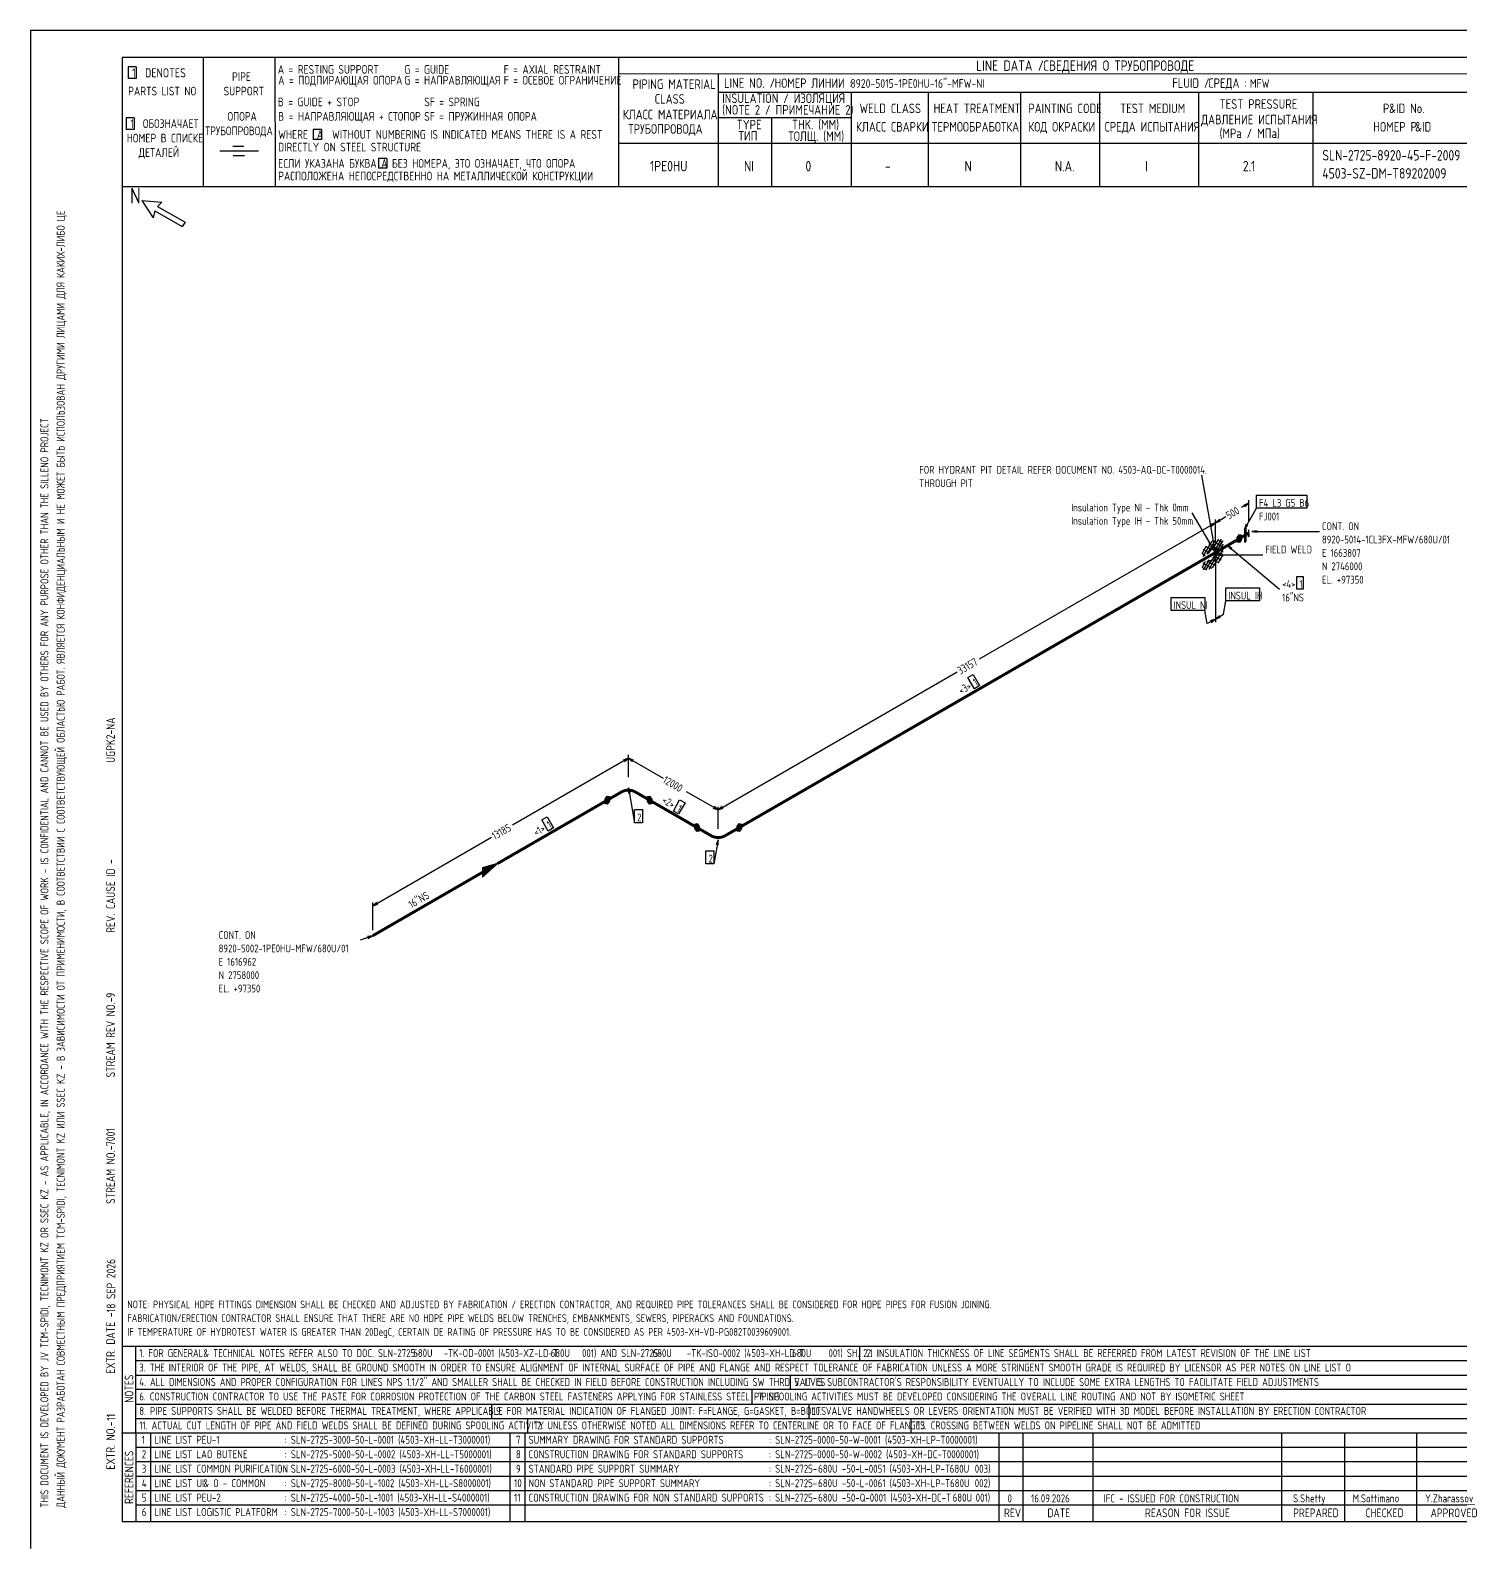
# Model space of a CAD drawing. Extents: x -1005 to 594, y -998 to 420.
# Drawn here: x 0 to 395.7, y 0 to 420 of the extents above; entities that cross this region are included whole.
import ezdxf

# ---------------------------------------------------------------- set-up
doc = ezdxf.new("R2010")
doc.units = 0
doc.styles.add('TTFN17', font='GOST type A')

msp = doc.modelspace()

# ---------------------------------------------------------------- linework, layer by layer
at = {"layer": 'GT_1', "flags": 128}
for points in [[(0, 420), (0, 0)], [(594, 420), (0, 420)], [(589.1, 412.5), (25.4, 412.5)], [(25.4, 412.5), (25.4, 7.5)], [(47.8, 412.5), (47.8, 376.7)], [(67.6, 412.5), (67.7, 376.7)], [(162.7, 412.5), (162.7, 376.7)], [(29.3, 409.9), (27.1, 409.9)], [(27.1, 409.9), (27.1, 406.7)], [(29.3, 409.9), (29.3, 406.7)], [(589.1, 408), (162.7, 407.9)], [(190.3, 407.8), (190.3, 376.7)], [(29.3, 406.7), (27.1, 406.7)], [(190.3, 402.9), (402.7, 402.9)], [(227.1, 402.9), (227.1, 376.7)], [(248.4, 402.9), (248.4, 376.8)], [(273.9, 402.9), (273.9, 376.7)], [(295.8, 402.9), (295.8, 376.7)], [(323.2, 402.9), (323.2, 376.7)], [(354.8, 402.9), (354.8, 376.8)], [(28.7, 395.8), (26.5, 395.8)], [(26.5, 395.8), (26.5, 392.6)], [(28.7, 395.8), (28.7, 392.6)], [(227.1, 395.8), (190.3, 395.8)], [(205, 395.8), (205, 376.7)], [(28.7, 392.6), (26.5, 392.6)], [(80.5, 392.6), (78.2, 392.6)], [(78.2, 392.6), (78.2, 389.8)], [(80.5, 392.6), (80.5, 389.8)], [(63.1, 386.6), (52.4, 386.6)], [(59.1, 387.9), (56, 387.9)], [(80.5, 389.8), (78.2, 389.8)], [(230.2, 388.7), (162.7, 388.7)], [(402.7, 388.7), (226.9, 388.7)], [(59.2, 385.3), (56.1, 385.3)], [(98.6, 384.6), (96.3, 384.6)], [(96.3, 384.6), (96.3, 381.9)], [(98.6, 384.6), (98.6, 381.9)], [(98.6, 381.9), (96.3, 381.9)], [(402.7, 376.7), (25.4, 376.7)], [(30.8, 372.9), (34, 368.1)], [(30.8, 372.9), (36.4, 372.5)], [(34.4, 370.1), (34, 368.1)], [(34.4, 370.1), (42, 365.7)], [(36.4, 372.5), (35.2, 371.3)], [(35.2, 371.3), (42.8, 366.9)], [(42.8, 366.9), (42, 365.7)], [(327.825, 275.525), (324.075, 296.975)], [(337.125, 283.925), (337.125, 290.075)], [(339.225, 291.425), (353.175, 291.425), (353.175, 287.825), (339.225, 287.825), (339.225, 291.425)], [(327.825, 275.525), (321.45, 286.55)], [(337.125, 289.175), (335.025, 287.975)], [(336, 288.2), (337.125, 289.175), (335.7, 288.65)], [(335.85, 281.975), (339.225, 287.825)], [(327.825, 283.775), (262.5, 246.05)], [(326.7, 282.8), (327.825, 283.775), (326.4, 283.25)], [(327.825, 283.775), (330.75, 285.5)], [(328.95, 284.75), (327.825, 283.775), (329.25, 284.3)], [(327.825, 278.525), (327.825, 284.675)], [(327.825, 278.525), (327.825, 284.675)], [(336.375, 283.4), (335.85, 281.975), (336.825, 283.1)], [(335.85, 280.175), (335.85, 278.375), (336.375, 278.675), (336.375, 282.275), (335.85, 281.975), (335.85, 280.175)], [(337.125, 279.95), (336.975, 279.875), (337.125, 281.825), (336.975, 281.75), (337.125, 279.95), (337.125, 281.825)], [(336.975, 281.75), (336.975, 279.875)], [(339.375, 281.6), (337.875, 281.375), (339.375, 281.15)], [(325.275, 277.325), (324.075, 275.225)], [(326.85, 278.675), (324.375, 274.475)], [(325.2, 277.25), (326.7, 276.35)], [(327.825, 279.125), (325.5, 275.075)], [(326.025, 278.075), (330, 275.75)], [(330, 277.85), (326.025, 270.875)], [(326.4, 272.6), (330, 278.9)], [(326.925, 278.75), (330.15, 276.95)], [(328.575, 279.2), (327.075, 276.575)], [(329.4, 279.275), (327.825, 276.575)], [(329.625, 278.525), (328.2, 276.05)], [(328.5, 279.2), (329.775, 278.45)], [(332.475, 276.725), (331.2, 277.475), (332.175, 276.35)], [(331.2, 277.475), (345.6, 265.4)], [(335.1, 279.125), (334.5, 278.3), (333.9, 278.45), (333.9, 279.725), (334.5, 280.55), (335.1, 280.4), (335.1, 279.125)], [(333.9, 279.6), (335.1, 279.6)], [(333.9, 279.4), (335.1, 279.4)], [(333.9, 279.2), (335.1, 279.2)], [(333.9, 279), (335.009, 279)], [(333.9, 278.8), (334.864, 278.8)], [(333.9, 278.6), (334.718, 278.6)], [(333.955, 279.8), (335.1, 279.8)], [(334.1, 280), (335.1, 280)], [(334.245, 280.2), (335.1, 280.2)], [(334.391, 280.4), (335.1, 280.4)], [(337.125, 281.15), (334.5, 279.65)], [(337.125, 280.925), (334.5, 279.425)], [(334.5, 279.275), (337.125, 280.775)], [(337.875, 281.375), (356.625, 281.375)], [(324.15, 275.375), (324.975, 274.775)], [(325.05, 273.05), (324.15, 271.475)], [(324.45, 276.425), (326.025, 275.525)], [(326.025, 273.425), (324.45, 270.725)], [(326.625, 273.35), (325.2, 270.875)], [(325.5, 273.275), (327.825, 271.925)], [(325.875, 273.5), (325.875, 273.5), (326.175, 273.35), (326.55, 273.35), (326.925, 273.575), (327.3, 273.875), (327.6, 274.25), (327.975, 274.775), (328.125, 275.3), (328.2, 275.75), (328.125, 276.2), (327.975, 276.5), (327.6, 276.65), (327.3, 276.65), (326.925, 276.5), (326.55, 276.275), (326.175, 275.825), (325.8, 275.3)], [(326.4, 276.8), (330, 274.7)], [(326.85, 276.65), (327.825, 275.525), (327.3, 276.95)], [(330.15, 276.875), (326.925, 271.25)], [(327.075, 273.575), (328.575, 272.825)], [(327.3, 276.95), (327.825, 275.525), (327.825, 277.025)], [(327.825, 274.7), (328.575, 275.075), (328.95, 276.125), (328.575, 276.8), (327.825, 276.35), (327.45, 275.3), (327.825, 274.7)], [(327.486, 275.4), (328.691, 275.4)], [(327.513, 275.2), (328.62, 275.2)], [(327.557, 275.6), (328.762, 275.6)], [(327.629, 275.8), (328.834, 275.8)], [(327.638, 275), (328.425, 275)], [(327.7, 276), (328.905, 276)], [(327.771, 276.2), (328.908, 276.2)], [(327.825, 274.475), (329.4, 273.575)], [(327.825, 274.025), (327.825, 256.25)], [(327.825, 274.025), (327.825, 256.25)], [(327.908, 276.4), (328.797, 276.4)], [(328.2, 275.6), (329.625, 274.625)], [(329.7, 275.15), (328.2, 274.925), (329.7, 274.7)], [(328.2, 274.925), (340.95, 274.925)], [(329.775, 274.85), (328.5, 272.6)], [(324.075, 271.55), (325.35, 270.8)], [(324.375, 272.675), (326.85, 271.25)], [(350.4, 268.925), (352.125, 268.925), (352.125, 265.4), (350.4, 265.4), (350.4, 268.925)], [(330.75, 265.775), (340.05, 265.775), (340.05, 262.175), (330.75, 262.175), (330.75, 265.775)], [(315.6, 263.15), (324.9, 263.15), (324.9, 259.55), (315.6, 259.55), (315.6, 263.15)], [(330.075, 258.5), (330.75, 262.175)], [(325.575, 255.875), (324.9, 259.55)], [(327.825, 257.15), (325.575, 255.875)], [(326.7, 256.175), (327.825, 257.15), (326.4, 256.625)], [(327.825, 257.15), (330.075, 258.5)], [(328.95, 258.125), (327.825, 257.15), (329.25, 257.675)], [(190.275, 204.35), (256.425, 242.525)], [(259.35, 240.95), (260.85, 241.85), (262.575, 238.775), (261.15, 237.875), (259.35, 240.95)], [(165.45, 218.675), (133.425, 200.15)], [(164.325, 217.7), (165.45, 218.675), (164.025, 218.15)], [(165.45, 213.425), (165.45, 219.575)], [(165.45, 213.425), (165.45, 219.575)], [(166.875, 218.15), (165.45, 218.675), (166.575, 217.7)], [(165.45, 218.675), (175.05, 213.125)], [(165.975, 209), (165.45, 210.425), (165.45, 208.925)], [(165.45, 210.425), (167.175, 200.825)], [(160.2, 206.75), (159.6, 205.925), (159, 206.075), (159, 207.35), (159.6, 208.175), (160.2, 208.025), (160.2, 206.75)], [(159, 207.2), (160.2, 207.2)], [(159, 207), (160.2, 207)], [(159, 206.8), (160.2, 206.8)], [(159, 206.6), (160.091, 206.6)], [(159, 206.4), (159.945, 206.4)], [(159, 206.2), (159.8, 206.2)], [(159.036, 207.4), (160.2, 207.4)], [(159.182, 207.6), (160.2, 207.6)], [(159.327, 207.8), (160.2, 207.8)], [(159.473, 208), (160.2, 208)], [(171.9, 206.075), (171.3, 205.925), (170.7, 206.75), (170.7, 208.025), (171.3, 208.175), (171.9, 207.35), (171.9, 206.075)], [(170.7, 208), (171.427, 208)], [(170.7, 207.8), (171.573, 207.8)], [(170.7, 207.6), (171.718, 207.6)], [(170.7, 207.4), (171.864, 207.4)], [(170.7, 207.2), (171.9, 207.2)], [(170.7, 207), (171.9, 207)], [(170.7, 206.8), (171.9, 206.8)], [(170.809, 206.6), (171.9, 206.6)], [(170.955, 206.4), (171.9, 206.4)], [(171.1, 206.2), (171.9, 206.2)], [(179.625, 207.125), (181.125, 206.3), (179.325, 203.225), (177.9, 204.05), (179.625, 207.125)], [(190.275, 204.35), (181.5, 209.375)], [(141.525, 201.575), (142.95, 202.4), (144.75, 199.4), (143.25, 198.5), (141.525, 201.575)], [(167.175, 204.425), (169.35, 204.425), (169.35, 200.825), (167.175, 200.825), (167.175, 204.425)], [(188.85, 204.875), (190.275, 204.35), (189.15, 205.325)], [(191.4, 205.325), (190.275, 204.35), (191.7, 204.875)], [(190.275, 199.1), (190.275, 205.25)], [(190.275, 199.1), (190.275, 205.25)], [(185.025, 198.5), (184.425, 198.35), (183.825, 199.175), (183.825, 200.45), (184.425, 200.6), (185.025, 199.775), (185.025, 198.5)], [(183.825, 200.4), (184.57, 200.4)], [(183.825, 200.2), (184.716, 200.2)], [(183.825, 200), (184.861, 200)], [(183.825, 199.8), (185.007, 199.8)], [(183.825, 199.6), (185.025, 199.6)], [(183.825, 199.4), (185.025, 199.4)], [(183.825, 199.2), (185.025, 199.2)], [(183.952, 199), (185.025, 199)], [(184.098, 198.8), (185.025, 198.8)], [(184.243, 198.6), (185.025, 198.6)], [(196.725, 199.175), (196.125, 198.35), (195.525, 198.5), (195.525, 199.775), (196.125, 200.6), (196.725, 200.45), (196.725, 199.175)], [(195.525, 199.6), (196.725, 199.6)], [(195.525, 199.4), (196.725, 199.4)], [(195.525, 199.2), (196.725, 199.2)], [(195.525, 199), (196.598, 199)], [(195.525, 198.8), (196.452, 198.8)], [(195.525, 198.6), (196.307, 198.6)], [(195.543, 199.8), (196.725, 199.8)], [(195.689, 200), (196.725, 200)], [(195.834, 200.2), (196.725, 200.2)], [(195.98, 200.4), (196.725, 200.4)], [(94.725, 177.8), (127.575, 196.775)], [(190.275, 196.1), (189.075, 189.425)], [(190.275, 194.6), (190.275, 196.1), (189.75, 194.675)], [(125.1, 187.1), (125.1, 185.75), (129.225, 189.5), (125.1, 188.3), (125.1, 185.9), (128.85, 189.275), (125.1, 188.225), (125.1, 186.125), (128.4, 189.05), (125.1, 188), (125.1, 186.275), (128.025, 188.75), (125.1, 187.85), (125.1, 186.425), (127.65, 188.6), (125.1, 187.7), (125.1, 186.575), (127.2, 188.3), (125.1, 187.55), (125.1, 186.8), (126.9, 188.15), (125.1, 187.325), (125.1, 186.95), (126.45, 187.85), (125.1, 187.175), (125.1, 187.1), (129.225, 189.5)], [(186.9, 193.025), (189.075, 193.025), (189.075, 189.425), (186.9, 189.425), (186.9, 193.025)], [(95.85, 178.775), (94.725, 177.8), (96.15, 178.325)], [(94.725, 171.05), (94.725, 178.7)], [(94.725, 169.55), (91.2, 168.275)], [(93.45, 168.8), (94.725, 169.55), (93.225, 169.325)], [(25.3, 56), (402.7, 56)], [(29.1, 56), (29.2, 7.5)], [(229.4, 56), (229.4, 52)], [(29.1, 52), (402.7, 52)], [(29.1, 48), (402.7, 48)], [(210.2, 48), (210.2, 44)], [(402.7, 44), (29.1, 44)], [(199.6, 44), (199.6, 40)], [(29.2, 40), (402.7, 40)], [(127.6, 40), (127.6, 36)], [(215.4, 40), (215.4, 36)], [(29.1, 36), (402.7, 36)], [(137.5, 36), (137.5, 32)], [(243.6, 36), (243.6, 32)], [(25.2, 32), (402.7, 32)], [(33.2, 32), (33.2, 7.6)], [(132.6, 32), (132.6, 7.6)], [(136.8, 32), (136.8, 7.6)], [(267.9, 32), (267.9, 7.5)], [(274.6, 32), (274.6, 7.5)], [(293.9, 32), (293.9, 7.5)], [(346.1, 32), (346.1, 7.5)], [(363.6, 32), (363.6, 7.5)], [(383.5, 32), (383.5, 7.5)], [(402.7, 28), (29.5, 28)], [(402.7, 24), (29.1, 24)], [(402.7, 20), (29.1, 20)], [(402.7, 16), (29.1, 16)], [(402.7, 12), (29.2, 12)], [(25.4, 7.5), (589.1, 7.5)], [(0, 0), (0, 0)]]:
    msp.add_lwpolyline(points, dxfattribs=at)
at = {"layer": 'GT_1', "const_width": 0.8, "flags": 128}
for points in [[(327.825, 275.525), (334.5, 279.425)], [(196.125, 199.475), (327.825, 275.525)], [(129.225, 189.5), (159.6, 207.05)], [(159.6, 207.05), (163.5, 209.3)], [(167.4, 209.3), (171.3, 207.05)], [(171.3, 207.05), (184.425, 199.475)], [(184.425, 199.475), (188.325, 197.225)], [(192.225, 197.225), (196.125, 199.475)], [(94.725, 169.55), (125.1, 187.1)]]:
    msp.add_lwpolyline(points, dxfattribs=at)
for points in [[(163.5, 209.3, -0.267941), (167.4, 209.3)], [(188.325, 197.225, 0.267941), (192.225, 197.225)]]:
    msp.add_lwpolyline(points, format="xyb", dxfattribs=at)

# ---------------------------------------------------------------- texts
at = {"layer": 'GT_1', "style": 'TTFN17'}
for s, height, p in [('LINE DATA /', 2.8875, (261.633, 408.8)), ('СВЕДЕНИЯ О ТРУБОПРОВОДЕ', 2.8875, (280.233, 408.8)), (' 1  DENOTES', 2.5025, (26.875, 407)), (' PIPE', 2.4062, (54.561, 406)), ('A = RESTING SUPPORT', 2.40625, (68.461, 408)), ('A = ПОДПИРАЮЩАЯ ОПОРА', 2.40625, (68.561, 405)), ('G = GUIDE', 2.4062, (103.461, 408)), ('G = НАПРАВЛЯЮЩАЯ', 2.40625, (103.461, 405)), ('F = AXIAL RESTRAINT', 2.40625, (130.961, 408)), ('F = ОСЕВОЕ ОГРАНИЧЕНИЕ', 2.40625, (130.961, 405)), ('PARTS LIST NO', 2.40625, (27.061, 402)), ('SUPPORT', 2.4062, (53.461, 402)), ('PIPING MATERIAL', 2.64687, (166.597, 403.8)), ('LINE NO. /', 2.6469, (191.897, 404.1)), ('НОМЕР ЛИНИИ :', 2.59875, (205.89, 404.1)), ('8920-5015-1PE0HU-16"-MFW-NI', 2.40625, (226.861, 404.1)), ('FLUID /', 2.6469, (315.897, 404.1)), ('СРЕДА :', 2.6469, (325.897, 404.1)), ('MFW', 2.4062, (337.361, 404.1)), ('B = GUIDE + STOP', 2.40625, (68.461, 399)), ('SF = SPRING', 2.40625, (108.961, 399)), ('CLASS', 2.6469, (172.697, 399.7)), ('(NOTE 2 / ПРИМЕЧАНИЕ 2)', 2.64687, (191.397, 396.7)), ('INSULATION / ИЗОЛЯЦИЯ', 2.64687, (191.397, 399.9)), ('WELD CLASS', 2.6469, (229.397, 397.1)), ('HEAT TREATMENT', 2.64687, (249.897, 397.1)), ('PAINTING CODE', 2.64687, (276.097, 397.1)), ('TEST MEDIUM', 2.64687, (301.497, 397.1)), ('TEST PRESSURE', 2.64687, (328.997, 398.3)), ('P', 2.647, (374.197, 397.1)), ('&ID No.', 2.6469, (375.908, 397.1)), (' 1  ОБОЗНАЧАЕТ', 2.40625, (26.461, 393)), ('ОПОРА', 2.4062, (54.561, 395)), ('B = НАПРАВЛЯЮЩАЯ + СТОПОР', 2.40625, (68.561, 395)), ('SF = ПРУЖИННАЯ ОПОРА', 2.40625, (108.961, 395)), ('КЛАСС МАТЕРИАЛА', 2.64687, (163.897, 395.4)), ('TYPE', 2.6469, (195.397, 392.6)), ('THK. (MM)', 2.6469, (210.697, 392.6)), ('ДАВЛЕНИЕ ИСПЫТАНИЯ', 2.64687, (323.897, 394)), ('НОМЕР В СПИСКЕ', 2.40625, (26.661, 389)), ('ТРУБОПРОВОДА', 2.40625, (48.361, 391)), ('WHERE  A  WITHOUT NUMBERING IS INDICATED MEANS THERE IS A REST', 2.40625, (68.561, 390)), ('ТРУБОПРОВОДА', 2.64687, (165.397, 391.4)), ('ТИП', 2.6469, (195.897, 389.5)), ('ТОЛЩ. (ММ)', 2.6469, (209.697, 389.4)), ('КЛАСС СВАРКИ', 2.64687, (228.397, 392)), ('ТЕРМООБРАБОТКА', 2.64687, (249.397, 392)), ('КОД ОКРАСКИ', 2.64687, (276.097, 392)), ('СРЕДА ИСПЫТАНИЯ', 2.64687, (297.197, 392)), ('(MPa / МПа)', 2.64687, (328.997, 390.2)), ('НОМЕР P', 2.6469, (371.497, 392)), ('&ID', 2.6469, (383.097, 392)), ('ДЕТАЛЕЙ', 2.4062, (29.961, 385)), ('DIRECTLY ON STEEL STRUCTURE', 2.40625, (68.561, 386.5)), ('SLN-2725-8920-45-F-2009', 2.8875, (357.433, 384)), ('ЕСЛИ УКАЗАНА БУКВА A БЕЗ НОМЕРА, ЭТО ОЗНАЧАЕТ, ЧТО ОПОРА', 2.40625, (68.561, 382)), ('1PE0HU', 2.8875, (171.433, 381)), ('NI', 2.8875, (197.433, 381)), ('0', 2.888, (214.433, 381)), ('-', 2.888, (236.433, 381)), ('N', 2.888, (258.433, 381)), ('N.A.', 2.8875, (283.433, 381)), ('I', 2.888, (308.433, 381)), ('2.1', 2.8875, (335.433, 381)), ('РАСПОЛОЖЕНА НЕПОСРЕДСТВЕННО НА МЕТАЛЛИЧЕСКОЙ КОНСТРУКЦИИ', 2.40625, (68.561, 378.5)), ('4503-SZ-DM-T89202009', 2.8875, (357.433, 379)), ('N', 4.331, (27.55, 372.1)), ('FOR HYDRANT PIT DETAIL REFER DOCUMENT NO. 4503-AQ-DC-T0000014.', 2.16562, (245.914, 297.35)), ('THROUGH PIT', 2.16562, (245.914, 293.653)), ('F4 L3 G5 B6', 2.16562, (339.925, 288.2)), ('Insulation Type NI - Thk 0mm', 2.16562, (287.942, 286.925)), ('FJ001', 2.1656, (339.925, 284.45)), ('Insulation Type IH - Thk 50mm.', 2.16562, (287.942, 283.228)), ('CONT. ON', 2.1656, (357.325, 281.75)), ('FIELD WELD', 2.1656, (341.65, 275.3)), ('8920-5014-1CL3FX-MFW/680U/01', 2.16562, (357.325, 278.053)), ('E 1663807', 2.1656, (357.325, 274.355)), ('N 2746000', 2.1656, (357.325, 270.658)), ('EL. +97350', 2.1656, (357.325, 266.96)), ('INSUL IH', 2.1656, (331.45, 262.55)), ('16"NS', 2.1656, (346.3, 262.025)), ('<4>', 2.1656, (346.3, 265.775)), ('1', 2.166, (351.124, 265.775)), ('INSUL NI', 2.1656, (316.294, 259.925)), ('2', 2.166, (167.875, 201.2)), ('2', 2.166, (187.625, 189.8)), ('CONT. ON', 2.1656, (52.095, 168.65)), ('8920-5002-1PE0HU-MFW/680U/01', 2.16562, (52.095, 164.953)), ('E 1616962', 2.1656, (52.095, 161.255)), ('N 2758000', 2.1656, (52.095, 157.558)), ('EL. +97350', 2.1656, (52.095, 153.86)), ('NOTE: PHYSICAL HDPE FITTINGS DIMENSION SHALL BE CHECKED AND ADJUSTED BY FABRICATION / ERECTION CONTRACTOR, AND REQUIRED PIPE TOLERANCES SHALL BE CONSIDERED FOR HDPE PIPES FOR FUSION JOINING.', 2.1175, (26.818, 66.5)), ('FABRICATION/ERECTION CONTRACTOR SHALL ENSURE THAT THERE ARE NO HDPE PIPE WELDS BELOW TRENCHES, EMBANKMENTS, SEWERS, PIPERACKS AND FOUNDATIONS.', 2.1175, (26.818, 62.7)), ('IF TEMPERATURE OF HYDROTEST WATER IS GREATER THAN 20DegC, CERTAIN DE RATING OF PRESSURE HAS TO BE CONSIDERED AS PER 4503-XH-VD-PG082T0039609001.', 2.1175, (26.818, 58.9)), ('1. FOR GENERAL', 2.18487, (30.128, 53)), ('& TECHNICAL NOTES REFER ALSO TO DOC. SLN-2725-      -TK-OD-0001 (4503-XZ-LD-T      001) AND SLN-2725-      -TK-ISO-0002 (4503-XH-LD-T      001) SH. 2.1', 2.18487, (47.868, 53)), ('680U', 2.1849, (105.928, 53)), ('680U', 2.1849, (143.928, 53)), ('680U', 2.1849, (172.128, 53)), ('680U', 2.1849, (210.728, 53)), ('2. INSULATION THICKNESS OF LINE SEGMENTS SHALL BE REFERRED FROM LATEST REVISION OF THE LINE LIST', 2.18487, (231.328, 53)), ('3. THE INTERIOR OF THE PIPE, AT WELDS, SHALL BE GROUND SMOOTH IN ORDER TO ENSURE ALIGNMENT OF INTERNAL SURFACE OF PIPE AND FLANGE AND RESPECT TOLERANCE OF FABRICATION UNLESS A MORE STRINGENT SMOOTH GRADE IS REQUIRED BY LICENSOR AS PER NOTES ON LINE LIST O', 2.18487, (30.128, 49)), ('4. ALL DIMENSIONS AND PROPER CONFIGURATION FOR LINES NPS 1.1/2" AND SMALLER SHALL BE CHECKED IN FIELD BEFORE CONSTRUCTION INCLUDING SW THRD VALVES', 2.18487, (30.128, 45)), ("5. IT IS SUBCONTRACTOR'S RESPONSIBILITY EVENTUALLY TO INCLUDE SOME EXTRA LENGTHS TO FACILITATE FIELD ADJUSTMENTS", 2.18487, (211.328, 45)), ('6. CONSTRUCTION CONTRACTOR TO USE THE PASTE FOR CORROSION PROTECTION OF THE CARBON STEEL FASTENERS APPLYING FOR STAINLESS STEEL PIPING', 2.18487, (30.128, 41)), ('7. SPOOLING ACTIVITIES MUST BE DEVELOPED CONSIDERING THE OVERALL LINE ROUTING AND NOT BY ISOMETRIC SHEET', 2.18487, (201.328, 41)), ('8. PIPE SUPPORTS SHALL BE WELDED BEFORE THERMAL TREATMENT, WHERE APPLICABLE', 2.18487, (30.128, 37)), ('9. FOR MATERIAL INDICATION OF FLANGED JOINT: F=FLANGE, G=GASKET, B=BOLTS', 2.18487, (128.828, 37)), ('10. VALVE HANDWHEELS OR LEVERS ORIENTATION MUST BE VERIFIED WITH 3D MODEL BEFORE INSTALLATION BY ERECTION CONTRACTOR', 2.18487, (216.328, 37)), ('11. ACTUAL CUT LENGTH OF PIPE AND FIELD WELDS SHALL BE DEFINED DURING SPOOLING ACTIVITY', 2.18487, (30.128, 33)), ('12. UNLESS OTHERWISE NOTED ALL DIMENSIONS REFER TO CENTERLINE OR TO FACE OF FLANGES', 2.18487, (139.328, 33)), ('13. CROSSING BETWEEN WELDS ON PIPELINE SHALL NOT BE ADMITTED', 2.18487, (245.328, 33)), ('1', 2.214, (30.832, 29)), ('LINE LIST PEU-1', 2.21375, (34.332, 29)), (': SLN-2725-3000-50-L-0001 (4503-XH-LL-T3000001)', 2.21375, (70.332, 29)), ('7', 2.214, (134.332, 29)), ('SUMMARY DRAWING FOR STANDARD SUPPORTS', 2.21375, (137.832, 29)), (': SLN-2725-0000-50-W-0001 (4503-XH-LP-T0000001)', 2.21375, (204.332, 29)), ('2', 2.214, (30.832, 25)), ('LINE LIST LAO BUTENE', 2.21375, (34.332, 25)), (': SLN-2725-5000-50-L-0002 (4503-XH-LL-T5000001)', 2.21375, (70.332, 25)), ('8', 2.214, (134.332, 25)), ('CONSTRUCTION DRAWING FOR STANDARD SUPPORTS', 2.21375, (137.832, 25)), (': SLN-2725-0000-50-W-0002 (4503-XH-DC-T0000001)', 2.21375, (204.332, 25)), ('3', 2.214, (30.832, 21)), ('LINE LIST COMMON PURIFICATION', 2.21375, (34.332, 21)), (': SLN-2725-6000-50-L-0003 (4503-XH-LL-T6000001)', 2.21375, (70.332, 21)), ('9', 2.214, (134.332, 21)), ('STANDARD PIPE SUPPORT SUMMARY', 2.21375, (137.832, 21)), (': SLN-2725-      -50-L-0051 (4503-XH-LP-T      003)', 2.21375, (204.332, 21)), ('680U', 2.2138, (217.932, 21)), ('680U', 2.2138, (254.332, 21)), ('4', 2.214, (30.832, 17)), ('LINE LIST UI', 2.21375, (34.332, 17)), ('& O - COMMON', 2.21375, (47.849, 17)), (': SLN-2725-8000-50-L-1002 (4503-XH-LL-S8000001)', 2.21375, (70.332, 17)), ('10', 2.2138, (133.832, 17)), ('NON STANDARD PIPE SUPPORT SUMMARY', 2.21375, (137.832, 17)), (': SLN-2725-      -50-L-0061 (4503-XH-LP-T      002)', 2.21375, (204.332, 17)), ('680U', 2.2138, (217.932, 17)), ('680U', 2.2138, (254.432, 17)), ('5', 2.214, (30.832, 13)), ('LINE LIST PEU-2', 2.21375, (34.332, 13)), (': SLN-2725-4000-50-L-1001 (4503-XH-LL-S4000001)', 2.21375, (70.332, 13)), ('11', 2.2138, (133.832, 13)), ('CONSTRUCTION DRAWING FOR NON STANDARD SUPPORTS', 2.21375, (137.832, 13)), (': SLN-2725-      -50-Q-0001 (4503-XH-DC-T      001)', 2.21375, (204.332, 13)), ('680U', 2.2138, (217.932, 13)), ('680U', 2.2138, (255.132, 13)), ('0', 2.214, (270.332, 12.8)), ('16.09.2026', 2.2138, (276.832, 12.8)), ('IFC - ISSUED FOR CONSTRUCTION', 2.21375, (296.932, 12.8)), ('S.Shetty', 2.2138, (349.332, 12.8)), ('M.Sottimano', 2.21375, (365.832, 12.8)), ('Y.Zharassov', 2.21375, (385.832, 12.8)), ('6', 2.214, (30.832, 9)), ('LINE LIST LOGISTIC PLATFORM', 2.21375, (34.332, 9)), (': SLN-2725-7000-50-L-1003 (4503-XH-LL-S7000001)', 2.21375, (70.332, 9)), ('REV', 2.4062, (269.361, 8.7)), ('DATE', 2.4062, (281.361, 8.7)), ('REASON FOR ISSUE', 2.40625, (308.361, 8.7)), ('PREPARED', 2.4062, (349.361, 8.7)), ('CHECKED', 2.4062, (369.361, 8.7)), ('APPROVED', 2.4062, (387.361, 8.7))]:
    msp.add_text(s, height=height, dxfattribs=at).set_placement(p)
for s, height, rotation, p in [('ДАННЫЙ ДОКУМЕНТ РАЗРАБОТАН СОВМЕСТНЫМ ПРЕДПРИЯТИЕМ TCM-SPIDI, TECNIMONT KZ ИЛИ SSEC KZ - В ЗАВИСИМОСТИ ОТ ПРИМЕНИМОСТИ, В СООТВЕТСТВИИ С СООТВЕТСТВУЮЩЕЙ ОБЛАСТЬЮ РАБОТ. ЯВЛЯЕТСЯ КОНФИДЕНЦИАЛЬНЫМ И НЕ МОЖЕТ БЫТЬ ИСПОЛЬЗОВАН ДРУГИМИ ЛИЦАМИ ДЛЯ КАКИХ-ЛИБО ЦЕ', 2.21375, 90, (9.5, 11.332)), ('THIS DOCUMENT IS DEVELOPED BY JV TCM-SPIDI, TECNIMONT KZ OR SSEC KZ - AS APPLICABLE, IN ACCORDANCE WITH THE RESPECTIVE SCOPE OF WORK - IS CONFIDENTIAL AND CANNOT BE USED BY OTHERS FOR ANY PURPOSE OTHER THAN THE SILLENO PROJECT', 2.21375, 90, (5, 11.332)), ('500', 2.1656, 30, (331.567, 284.652)), ('33157', 2.1656, 30, (257.265, 241.733)), ('1', 2.166, 30, (261.562, 238.561)), ('<3>', 2.1656, 30, (257.518, 236.226)), ('UGPK2-NA', 2.4062, 90, (23.4, 217.361)), ('12000', 2.1656, -30, (174.752, 212.009)), ('<2>', 2.1656, -30, (174.493, 206.448)), ('1', 2.166, -30, (178.671, 204.035)), ('13185', 2.1656, 30, (128.438, 195.986)), ('<1>', 2.1656, 30, (139.918, 197.001)), ('1', 2.166, 30, (143.693, 199.18)), ('REV. CAUSE ID -', 2.40625, 90, (23.4, 170.361)), ('16"NS', 2.1656, 30, (105.418, 177.051)), ('STREAM REV NO.-', 2.40625, 90, (23.4, 130.361)), ('9', 2.406, 90, (23.4, 152.361)), ('7001', 2.4062, 90, (23.4, 111.361)), ('STREAM NO.-', 2.40625, 90, (23.4, 95.361)), ('18 SEP 2026', 2.40625, 90, (23.5, 65.361)), ('EXTR. DATE -', 2.40625, 90, (23.4, 48.361)), ('NOTES', 2.4062, 90, (28.5, 40.361)), ('EXTR. NO.-', 2.4062, 90, (23.4, 21.861)), ('11', 2.4062, 90, (23.5, 35.361)), ('REFERENCES', 2.4062, 90, (28.5, 12.361))]:
    msp.add_text(s, height=height, rotation=rotation, dxfattribs=at).set_placement(p)

doc.saveas('drawing.dxf')
